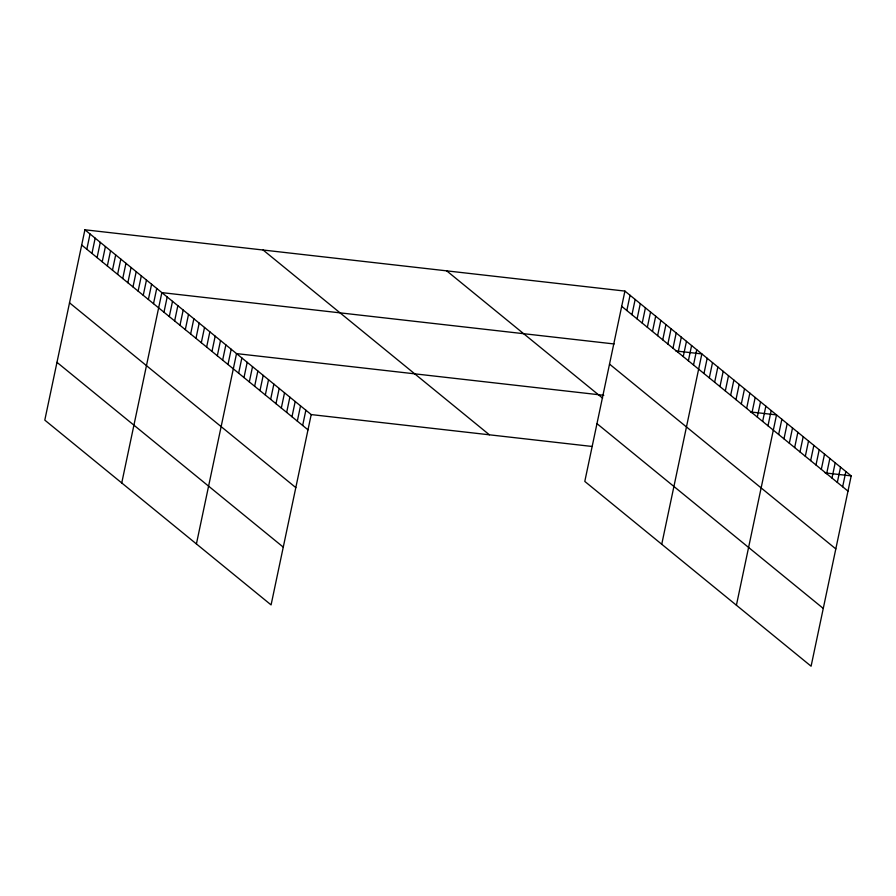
<?xml version="1.0" encoding="UTF-8"?>
<svg xmlns="http://www.w3.org/2000/svg" width="896" height="896" viewBox="0 0 896 896"><rect width="100%" height="100%" fill="white"/><g stroke="black" fill="none" stroke-linecap="round" stroke-linejoin="round"><path stroke-width="1.34" d="M84.907 229.79L44.8 420.123L271.085 604.912L311.203 414.579L84.907 229.79L624.915 291.088L851.2 475.877L811.093 666.21L584.797 481.421L624.915 291.088M86.822 249.222L90.037 233.979M91.952 253.411L95.166 238.168M97.082 257.6L100.296 242.357M102.211 261.789L105.426 246.546M107.341 265.978L110.555 250.734M112.47 270.166L115.685 254.923M117.6 274.355L120.814 259.112M122.73 278.544L125.944 263.301M127.859 282.733L131.074 267.49M132.989 286.922L136.203 271.678M138.118 291.11L141.333 275.867M143.248 295.299L146.462 280.056M148.378 299.488L151.592 284.245M153.507 303.677L156.722 288.434M121.744 482.955L161.851 292.622L614.118 343.963M163.968 312.222L167.182 296.979M169.299 316.579L172.514 301.336M174.642 320.936L177.845 305.693M179.973 325.282L183.187 310.05M185.304 329.638L188.518 314.406M190.635 333.995L193.85 318.752M195.978 338.352L199.181 323.109M201.309 342.709L204.523 327.466M206.64 347.066L209.854 331.822M211.971 351.422L215.186 336.179M217.314 355.779L220.517 340.536M222.645 360.136L225.859 344.893M227.976 364.493L231.19 349.25M196.414 543.928L236.522 353.606L603.803 395.293M238.65 373.195L241.853 357.963M243.981 377.552L247.195 362.309M249.312 381.909L252.526 366.666M254.643 386.266L257.858 371.022M259.986 390.622L263.189 375.379M265.317 394.979L268.531 379.736M270.648 399.336L273.862 384.093M275.979 403.693L279.194 388.45M281.322 408.05L284.525 392.806M286.653 412.406L289.867 397.163M291.984 416.752L295.198 401.52M297.315 421.109L300.53 405.866M302.658 425.466L305.861 410.222M626.83 310.52L630.045 295.277M631.96 314.709L635.163 299.466M637.09 318.898L640.293 303.654M642.219 323.086L645.422 307.843M647.349 327.275L650.552 312.032M652.478 331.464L655.682 316.221M657.608 335.653L660.811 320.41M662.738 339.842L665.941 324.598M667.856 344.03L671.07 328.787M672.986 348.219L676.2 332.976M678.115 352.408L681.33 337.165M683.245 356.597L686.459 341.354M688.374 360.786L691.589 345.542M693.504 364.974L696.718 349.731M661.741 544.242L701.848 353.92L675.808 350.963M703.976 373.509L707.179 358.277M709.307 377.866L712.522 362.622M714.638 382.222L717.853 366.979M719.97 386.579L723.184 371.336M725.312 390.936L728.515 375.693M730.643 395.293L733.858 380.05M735.974 399.65L739.189 384.406M741.306 404.006L744.52 388.763M746.648 408.363L749.851 393.12M751.979 412.72L755.194 397.477M757.31 417.066L760.525 401.834M762.642 421.422L765.856 406.179M767.984 425.779L771.187 410.536M736.411 605.226L776.53 414.893L750.478 411.936M778.646 434.493L781.861 419.25M783.978 438.85L787.192 423.606M789.32 443.206L792.523 427.963M794.651 447.563L797.866 432.32M799.982 451.92L803.197 436.677M805.314 456.277L808.528 441.034M810.645 460.622L813.859 445.39M815.987 464.979L819.202 449.747M821.318 469.336L824.533 454.093M826.65 473.693L829.864 458.45M831.981 478.05L835.195 462.806M837.323 482.406L840.538 467.163M842.654 486.763L845.869 471.52M311.203 414.579L592.11 446.466M825.16 472.92L851.2 475.877M621.701 306.331L847.986 491.12M609.526 364.112L835.811 548.901M446.712 270.861L602.594 398.149M596.982 423.64L823.267 608.429M263.11 250.018L489.395 434.806M81.693 245.034L307.989 429.822M69.518 302.814L295.814 487.603M56.974 362.342L283.27 547.131"/></g></svg>
